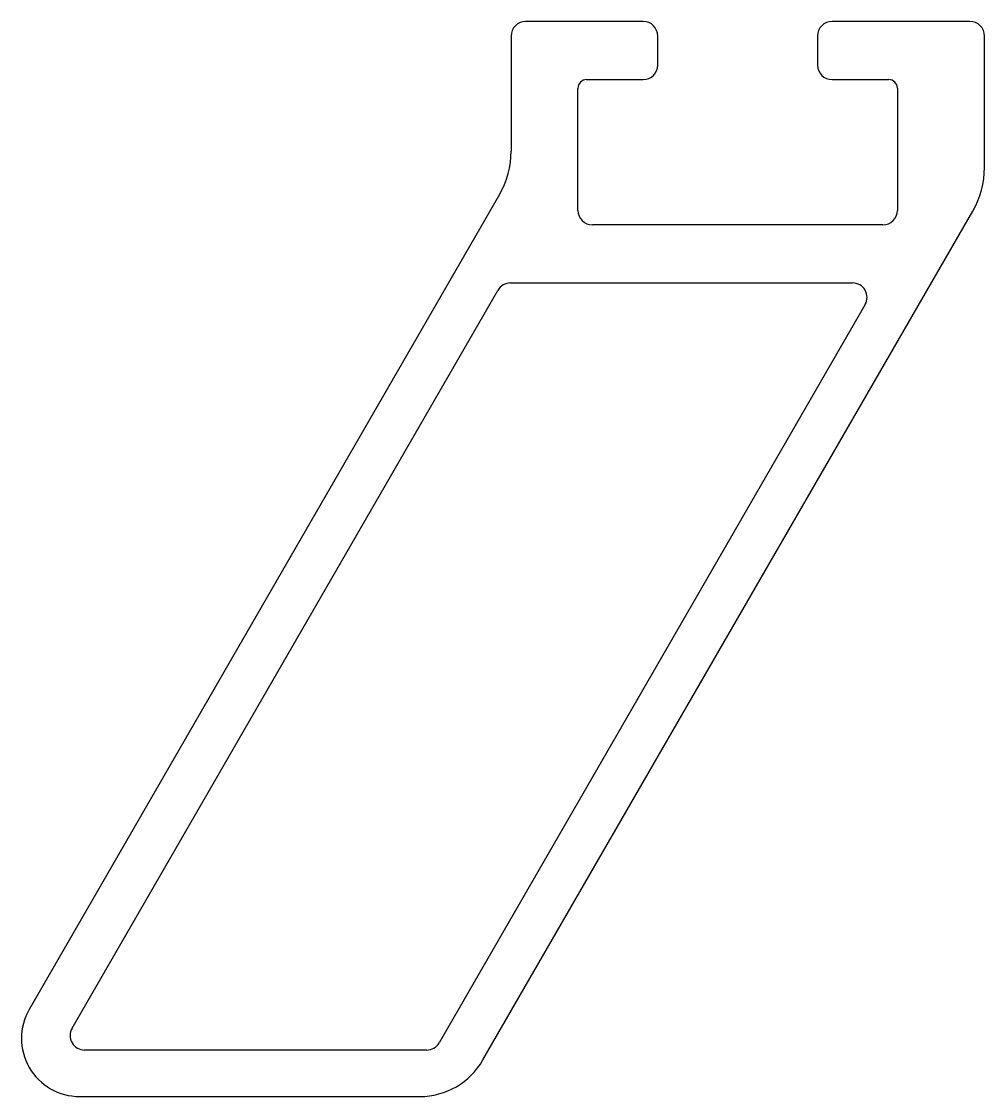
# Model space of a CAD drawing. Extents: x 3.1 to 36.3, y 2.5 to 39.5.
import ezdxf

# ---------------------------------------------------------------- set-up
doc = ezdxf.new("R2010")
doc.units = 0
doc.layers.get('0').update_dxf_attribs({"linetype": 'CONTINUOUS'})

msp = doc.modelspace()

# ---------------------------------------------------------------- linework, layer by layer
for p, q in [((24.534, 39.525), (20.484, 39.525)), ((35.784, 39.525), (31.034, 39.525)), ((19.984, 39.025), (19.984, 35.067)), ((25.034, 38.025), (25.034, 39.025)), ((30.534, 39.025), (30.534, 38.025)), ((36.284, 34.499), (36.284, 39.025)), ((22.584, 37.525), (24.534, 37.525)), ((31.034, 37.525), (32.984, 37.525)), ((22.284, 33.025), (22.284, 37.225)), ((33.284, 37.228), (33.284, 33.025)), ((19.582, 33.567), (3.392, 5.525)), ((19.582, 33.567), (19.582, 33.567)), ((19.015, 3.784), (35.882, 32.999)), ((32.784, 32.525), (22.784, 32.525)), ((19.962, 30.525), (31.74, 30.525)), ((4.864, 4.875), (19.527, 30.271)), ((32.176, 29.78), (17.508, 4.375)), ((4.864, 4.875), (4.864, 4.875)), ((17.075, 4.125), (5.297, 4.125)), ((5.124, 2.525), (16.844, 2.525))]:
    msp.add_line(p, q)
for centre, radius, start, end in [((20.484, 39.025), 0.5, 90, 180), ((24.534, 39.025), 0.5, 0.0046, 90.0046), ((31.034, 39.025), 0.5, 90.0046, 180.0046), ((35.784, 39.025), 0.5, 0.0042, 90.0046), ((24.534, 38.025), 0.5, 270.0095, 0.0079), ((31.034, 38.025), 0.5, 180.0079, 270.0079), ((22.584, 37.225), 0.3, 90, 180), ((32.984, 37.225), 0.3, 0.5169, 90), ((16.984, 35.067), 3, 330, 0.0102), ((33.284, 34.499), 3, 329.9999, 360), ((22.784, 33.025), 0.5, 180.0079, 270.0079), ((32.784, 33.025), 0.5, 270.0079, 0.0079), ((19.962, 30.025), 0.5, 90.0066, 150.5774), ((31.74, 30.025), 0.5, 330.5775, 90), ((5.124, 4.525), 2, 150, 270), ((5.297, 4.625), 0.5, 150.0001, 270.0035), ((17.075, 4.625), 0.5, 270.0032, 330.0002), ((16.844, 5.025), 2.5, 270, 330.2357)]:
    msp.add_arc(centre, radius, start, end)

doc.saveas('drawing.dxf')
